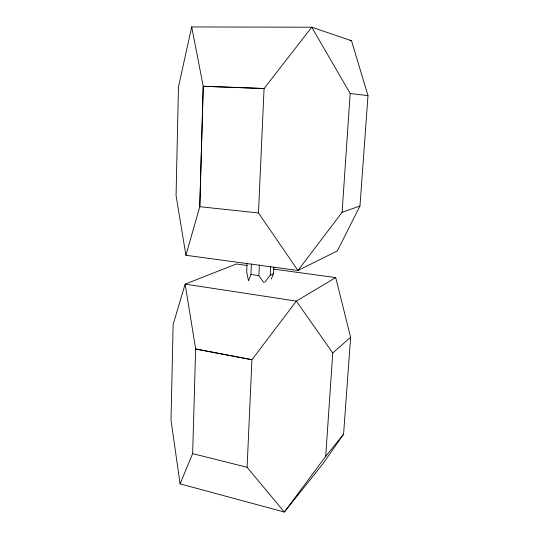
<?xml version="1.0" encoding="UTF-8"?>
<svg xmlns="http://www.w3.org/2000/svg" width="539" height="539" viewBox="0 0 539 539"><rect width="100%" height="100%" fill="white"/><g stroke="black" fill="none" stroke-linecap="round" stroke-linejoin="round"><path stroke-width="0.81" d="M273.59 269.102L335.723 277.605L350.626 337.286L343.572 434.218L323.198 463.392L284.363 512.05L180.087 483.847L192.652 453.629L195.644 348.996L185.133 284.114L236.304 264.002L247.078 265.471M191.695 26.95L203.237 86.26L199.774 206.693L185.921 255.277L297.939 270.484L337.347 250.918L359.971 205.992L367.996 95.639L351.502 40.688L311.731 27.206L191.695 26.95L178.463 86.961L176.058 195.542L185.921 255.277M203.237 86.26L199.794 206.707L258.471 212.952L297.939 270.484L342.103 212.299L350.175 93.476L311.731 27.206L264.063 88.564L203.237 86.26L264.07 88.477L258.471 212.952M247.071 263.012L246.7 271.858L248.479 280.799L250.945 274.492L251.403 263.888M343.572 434.218L325.711 456.338L284.363 512.05L247.098 467.286L251.935 359.681L195.644 348.996L251.935 359.756L296.329 301.092L335.723 277.605M263.712 282.402L258.861 275.611L259.347 264.972M264.703 282.423L270.241 275.153L270.679 266.205M271.211 279.141L273.569 273.596L273.886 267.149M325.711 456.338L332.738 352.978L296.329 301.092L185.133 284.114L173.127 324.559L171.004 420.171L180.087 483.847M332.738 352.978L350.626 337.286M270.241 275.153L273.569 273.596M342.103 212.299L359.971 205.992M349.831 40.674L351.502 40.688M350.175 93.476L367.996 95.639M250.945 274.492L258.861 275.611M192.652 453.629L247.098 467.286"/></g></svg>
